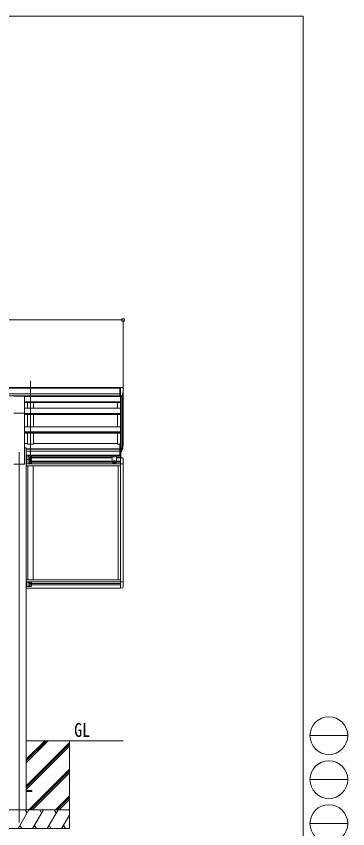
# Model space of a CAD drawing. Units: millimetres at full size; details may follow other scales. Extents: x -6988 to 7066, y -4877 to 4823.
# Drawn here: x 4430 to 7066, y -1643 to 4823 of the extents above; entities that cross this region are included whole.
import ezdxf
from ezdxf.enums import TextEntityAlignment as Align

# ---------------------------------------------------------------- set-up
doc = ezdxf.new("R2010")
doc.units = ezdxf.units.MM
doc.header["$LTSCALE"] = 25
doc.header["$PDMODE"] = 32
doc.header["$PDSIZE"] = 25
for name, color, linetype, lineweight in [('0-0_0', 7, 'Continuous', 9), ('0-1_本体', 4, 'Continuous', 9), ('0-2_部品', 7, 'Continuous', 9), ('0-8_PARTS2', 2, 'Continuous', 9), ('0-A_寸法', 6, 'Continuous', 9), ('1-1_GLASS', 4, 'Continuous', 9), ('1-2_GLASS_SEAL', 7, 'Continuous', 9), ('F-0_240', 7, 'Continuous', 9)]:
    doc.layers.add(name, color=color, linetype=linetype, lineweight=lineweight)
doc.styles.add('ＭＳ ゴシック', font='')
doc.styles.get('ＭＳ ゴシック').set_extended_font_data('MS Gothic')

msp = doc.modelspace()

# ---------------------------------------------------------------- linework, layer by layer
at = {"layer": '0-0_0'}
for p, q in [((4508.62, -942.12), (5279.62, -942.12)), ((4508.62, -1117.95), (4684.45, -942.12)), ((4508.62, -1103.81), (4670.31, -942.12)), ((4508.62, -1089.67), (4656.16, -942.12)), ((4508.62, -1301.8), (4853.62, -956.8)), ((4853.62, -942.12), (4853.62, -1642.12)), ((4508.62, -1315.94), (4853.62, -970.94)), ((4508.62, -1330.08), (4853.62, -985.09)), ((4530.42, -1492.12), (4853.62, -1168.93)), ((4544.57, -1492.12), (4853.62, -1183.08)), ((4558.71, -1492.12), (4853.62, -1197.22)), ((4742.56, -1492.12), (4853.62, -1381.06)), ((4756.7, -1492.12), (4853.62, -1395.21)), ((4770.84, -1492.12), (4853.62, -1409.35)), ((4853.62, -1492.12), (4053.62, -1492.12)), ((4444.77, -1642.12), (4531.38, -1492.12)), ((4516.37, -1518.1), (4501.37, -1492.12)), ((4560.24, -1642.12), (4646.85, -1492.12)), ((4631.84, -1518.1), (4616.84, -1492.12)), ((4675.71, -1642.12), (4762.32, -1492.12)), ((4732.32, -1492.12), (4747.32, -1518.1)), ((4791.18, -1642.12), (4853.62, -1533.98)), ((4847.78, -1492.12), (4853.62, -1502.22)), ((4459.77, -1616.14), (4474.77, -1642.12)), ((4575.24, -1616.14), (4590.24, -1642.12)), ((4690.71, -1616.14), (4705.71, -1642.12)), ((4806.18, -1616.14), (4821.18, -1642.12)), ((4053.62, -1642.12), (4853.62, -1642.12))]:
    msp.add_line(p, q, dxfattribs=at)
at = {"layer": '0-1_本体'}
for p, q in [((254.12, 1867.41), (5253.12, 1867.41)), ((254.12, 1862.06), (5253.12, 1862.06)), ((254.12, 1818.54), (5253.12, 1818.54)), ((5275.33, 1811.86), (5275.33, 1392.88)), ((5279.62, 1417.15), (5279.62, 1830.66)), ((254.12, 1800.87), (5253.12, 1800.87)), ((4496.12, 1798.38), (5253.12, 1798.38)), ((4496.12, 1795.54), (5259.62, 1795.54)), ((4496.12, 1753.58), (5259.62, 1753.58)), ((4496.12, 1751.89), (5259.62, 1751.89)), ((4496.12, 1748.1), (5259.62, 1748.1)), ((4518.62, 1798.38), (4518.62, 1795.54)), ((4518.62, 1748.1), (4518.62, 1702.68)), ((4568.62, 1798.38), (4568.62, 1795.54)), ((4568.62, 1748.1), (4568.62, 1702.68)), ((5234.62, 1702.68), (5234.62, 1748.1)), ((5259.62, 1797.03), (5259.62, 1419.32)), ((5265.62, 1796.51), (5265.62, 1374.88)), ((4496.12, 1702.68), (5259.62, 1702.68)), ((4496.12, 1257.88), (4496.12, 1664.84)), ((4496.12, 1662.09), (5259.62, 1662.09)), ((4496.12, 1660.41), (5259.62, 1660.41)), ((4496.12, 1653.54), (5259.62, 1653.54)), ((4518.62, 1653.54), (4518.62, 1554.44)), ((4568.62, 1653.54), (4568.62, 1554.44)), ((5234.62, 1554.44), (5234.62, 1653.54)), ((4496.12, 1554.44), (5259.62, 1554.44)), ((4496.12, 1515.3), (5259.62, 1515.3)), ((4496.12, 1513.63), (5259.62, 1513.63)), ((4496.12, 1503.99), (5259.62, 1503.99)), ((4518.62, 1503.99), (4518.62, 1418.49)), ((5234.62, 1418.49), (5234.62, 1503.99)), ((4496.12, 1423.7), (4518.62, 1423.7)), ((4568.62, 1423.7), (5234.62, 1423.7)), ((4496.12, 1387.88), (4508.62, 1387.88)), ((4508.62, 1387.88), (4508.62, -1492.12)), ((4508.62, 1379.4), (5253.12, 1379.4)), ((4508.62, 1378.02), (5253.12, 1378.02)), ((4508.62, 1360.84), (5253.12, 1360.84)), ((5253.12, 1418.49), (5234.62, 1418.49)), ((4411.12, 1257.88), (4496.12, 1257.88))]:
    msp.add_line(p, q, dxfattribs=at)
msp.add_lwpolyline([(4568.62, 1503.99), (4568.62, 1418.49), (4518.62, 1418.49)], dxfattribs=at)
at = {"layer": '0-2_部品'}
for p, q in [((5253.12, 1869.02), (5243.12, 1868.93)), ((5243.12, 1866.83), (5243.12, 1868.93)), ((5253.12, 1797.03), (5253.12, 1869.02)), ((5271.62, 1869.02), (5253.12, 1869.02)), ((5259.62, 1796.03), (5259.62, 1869.02)), ((5267.24, 1797.85), (5276.52, 1813.91)), ((5271.62, 1869.02), (5273.95, 1868.87)), ((5274.71, 1868.45), (5278.77, 1862.64)), ((5281.62, 1859.65), (5281.62, 1859.02)), ((4411.12, 1798.99), (4496.12, 1798.99)), ((4496.12, 1664.84), (4496.12, 1798.99)), ((5253.12, 1797.03), (5259.62, 1797.03)), ((5259.62, 1796.03), (5264.83, 1796.35)), ((4411.12, 1664.84), (4496.12, 1664.84)), ((5253.12, 1419.32), (5253.12, 1358.26)), ((5253.12, 1419.32), (5259.62, 1419.32)), ((5253.12, 1381.01), (5259.62, 1381.01)), ((5253.12, 1375.61), (5259.62, 1375.61)), ((5253.12, 1358.26), (5259.62, 1358.26)), ((5259.62, 1419.32), (5259.62, 1357.44)), ((5259.62, 1374.61), (5264.75, 1374.61)), ((5259.62, 1372.61), (5264.46, 1372.61)), ((5266.05, 1375.36), (5275.8, 1393.77)), ((5277.22, 1393.28), (5267.06, 1374.11)), ((5274.64, 1376.42), (5267.06, 1358.94)), ((5259.62, 1357.44), (5264.46, 1357.44))]:
    msp.add_line(p, q, dxfattribs=at)
at = {"layer": '0-2_部品', "color": 4}
for p, q in [((4553.62, -1337.62), (4508.62, -1337.62)), ((4553.62, -1346.62), (4508.62, -1346.62)), ((4553.62, -1337.62), (4553.62, -1346.62))]:
    msp.add_line(p, q, dxfattribs=at)
at = {"layer": '0-2_部品'}
for centre, radius, start, end in [((5273.89, 1867.88), 1, 35, 86.5), ((5079.62, 1859.02), 202, 347.09739, 0), ((5278.62, 1859.65), 3, 0, 87), ((5264.64, 1799.35), 3, 273.5, 330), ((5191.67, 1419.73), 88.05, 342.78929, 2.77608), ((5190.96, 1415.45), 89.07, 345.58812, 5.50424), ((5264.46, 1375.61), 3, 270, 330), ((5264.46, 1360.44), 3, 270, 330), ((5264.75, 1376.11), 1.5, 270, 330), ((5146.4, 1412.5), 133.22, 344.28698, 356.72013)]:
    msp.add_arc(centre, radius, start, end, dxfattribs=at)
at = {"layer": '0-8_PARTS2'}
for p, q in [((4543.62, 1260.22), (4543.62, 1922.75)), ((4453.62, 1354.02), (4453.62, -1592.12))]:
    msp.add_line(p, q, dxfattribs=at)
at = {"layer": '0-A_寸法'}
for p, q in [((227.62, 2406.24), (5279.62, 2406.24)), ((5279.62, 2406.24), (5279.62, 1860.61))]:
    msp.add_line(p, q, dxfattribs=at)
msp.add_point((5279.62, 2406.24), dxfattribs=at)
at = {"layer": '1-1_GLASS'}
for p, q in [((4548.62, 1329.59), (5195.12, 1329.59)), ((4550.59, 1326.09), (5192.12, 1326.09)), ((4550.62, 1317.09), (5192.12, 1317.09)), ((4550.62, 1313.59), (5192.12, 1313.59)), ((5192.12, 1308.59), (4550.62, 1308.59)), ((5224.12, 1329.59), (5259.62, 1329.59)), ((5227.12, 1326.09), (5259.62, 1326.09)), ((5227.12, 1317.09), (5259.62, 1317.09)), ((5227.12, 1313.59), (5259.62, 1313.59)), ((5259.62, 1308.59), (5227.12, 1308.59)), ((5259.62, 1309.29), (5259.62, 572.09)), ((4411.12, 1257.88), (4496.12, 1257.88)), ((5259.62, 1260.09), (4508.62, 1260.09)), ((4508.62, 1244.09), (5259.62, 1244.09)), ((4523.62, 1244.09), (4523.62, 637.09)), ((4550.62, 1282.59), (5192.12, 1282.59)), ((4550.62, 1273.59), (5192.12, 1273.59)), ((4563.62, 1244.09), (4563.62, 637.09)), ((5227.12, 1282.59), (5259.62, 1282.59)), ((5227.12, 1273.59), (5259.62, 1273.59)), ((5239.62, 1244.09), (5239.62, 637.09)), ((5239.62, 1244.09), (5239.62, 636.59)), ((5279.62, 1259.89), (5279.62, 621.59)), ((4523.62, 1144.59), (4523.62, 336.59)), ((4563.62, 1144.59), (4563.62, 336.59)), ((5239.62, 1144.59), (5239.62, 336.59)), ((5239.62, 1144.59), (5239.62, 336.59)), ((5279.62, 1160.59), (5279.62, 321.29)), ((5259.62, 572.29), (5259.62, 272.09)), ((4508.62, 336.59), (5259.62, 336.59)), ((5259.62, 337.09), (5259.62, 321.09)), ((4508.62, 321.09), (5259.62, 321.09)), ((4508.62, 272.59), (5259.62, 272.59)), ((4550.62, 307.59), (5259.62, 307.59)), ((4550.62, 298.59), (5259.62, 298.59))]:
    msp.add_line(p, q, dxfattribs=at)
at = {"layer": '1-2_GLASS_SEAL'}
for p, q in [((5254.12, 1329.59), (5254.12, 1358.26)), ((5259.62, 1358.94), (5259.62, 1309.09)), ((4508.62, 1330.59), (4508.62, 1295.59)), ((4545.62, 1330.59), (4508.62, 1330.59)), ((4545.62, 1295.59), (4508.62, 1295.59)), ((4511.12, 1330.59), (4511.12, 1295.59)), ((4511.62, 1318.09), (4511.12, 1318.18)), ((4511.12, 1313.09), (4518.12, 1313.09)), ((4511.62, 1300.09), (4511.12, 1300.18)), ((4511.12, 1295.59), (4511.12, 1260.59)), ((4511.62, 1326.09), (4512.42, 1325.95)), ((4511.62, 1318.09), (4512.42, 1318.24)), ((4511.62, 1308.09), (4512.42, 1307.95)), ((4511.62, 1300.09), (4512.42, 1300.24)), ((4550.62, 1325.59), (4550.62, 1300.59)), ((5196.12, 1330.59), (5192.12, 1326.59)), ((5192.12, 1326.59), (5192.12, 1273.1)), ((5223.12, 1330.59), (5196.12, 1330.59)), ((5223.12, 1330.59), (5227.12, 1326.59)), ((5227.12, 1273.1), (5227.12, 1326.59)), ((5259.62, 1309.09), (5274.9, 1308.29)), ((5261.12, 1309.09), (5261.12, 1357.44)), ((5280.12, 1302.8), (5280.12, 1259.89)), ((4545.62, 1260.59), (4508.62, 1260.59)), ((4511.62, 1283.09), (4511.12, 1283.18)), ((4511.12, 1278.09), (4518.12, 1278.09)), ((4511.62, 1265.09), (4511.12, 1265.18)), ((4511.62, 1291.09), (4512.42, 1290.95)), ((4511.62, 1283.09), (4512.42, 1283.24)), ((4511.62, 1273.09), (4512.42, 1272.95)), ((4511.62, 1265.09), (4512.42, 1265.24)), ((4550.62, 1290.59), (4550.62, 1265.59)), ((5196.12, 1269.1), (5192.12, 1273.1)), ((5223.12, 1269.1), (5196.12, 1269.1)), ((5209.62, 1285.6), (5203.12, 1281.85)), ((5203.12, 1281.85), (5203.12, 1274.34)), ((5203.12, 1274.34), (5209.62, 1270.59)), ((5216.12, 1281.85), (5209.62, 1285.6)), ((5209.62, 1270.59), (5216.12, 1274.34)), ((5216.12, 1274.34), (5216.12, 1281.85)), ((5223.12, 1269.1), (5227.12, 1273.1)), ((5259.62, 1259.89), (5280.12, 1259.89)), ((4545.62, 320.59), (4508.62, 320.59)), ((4508.62, 320.59), (4508.62, 285.59)), ((4545.62, 285.59), (4508.62, 285.59)), ((4510.73, 312.09), (4511.36, 313.28)), ((4510.73, 312.09), (4511.36, 310.91)), ((4510.73, 294.09), (4511.36, 295.28)), ((4510.73, 294.09), (4511.36, 292.91)), ((4511.12, 320.59), (4511.12, 285.59)), ((4511.62, 316.09), (4511.12, 316.01)), ((4511.12, 316.01), (4511.12, 308.18)), ((4511.62, 308.09), (4511.12, 308.18)), ((4511.12, 308.09), (4518.12, 303.09)), ((4511.62, 298.09), (4511.12, 298.01)), ((4511.12, 298.01), (4511.12, 290.18)), ((4511.62, 290.09), (4511.12, 290.18)), ((4511.36, 313.28), (4513.6, 314.39)), ((4511.36, 310.91), (4513.6, 309.79)), ((4511.36, 295.28), (4513.6, 296.39)), ((4511.36, 292.91), (4513.6, 291.79)), ((4511.62, 316.09), (4512.42, 315.95)), ((4511.62, 308.09), (4511.62, 316.09)), ((4511.62, 308.09), (4512.42, 308.24)), ((4511.62, 298.09), (4512.42, 297.95)), ((4511.62, 290.09), (4511.62, 298.09)), ((4511.62, 290.09), (4512.42, 290.24)), ((4534.12, 306.85), (4540.62, 310.6)), ((4534.12, 299.34), (4534.12, 306.85)), ((4540.62, 295.59), (4534.12, 299.34)), ((4540.62, 310.6), (4547.12, 306.85)), ((4547.12, 299.34), (4540.62, 295.59)), ((4547.12, 306.85), (4547.12, 299.34)), ((4550.62, 315.59), (4550.62, 290.59)), ((5259.62, 321.29), (5280.12, 321.29)), ((5259.62, 272.09), (5274.9, 272.89)), ((5280.12, 278.38), (5280.12, 321.29))]:
    msp.add_line(p, q, dxfattribs=at)
for points in [[(4545.62, 1295.59), (4508.62, 1295.59), (4508.62, 1260.59)], [(4510.73, 1322.09), (4511.36, 1323.28), (4513.6, 1324.39)], [(4510.73, 1322.09), (4511.36, 1320.91), (4513.6, 1319.79)], [(4510.73, 1304.09), (4511.36, 1305.28), (4513.6, 1306.39)], [(4510.73, 1304.09), (4511.36, 1302.91), (4513.6, 1301.79)], [(4511.62, 1318.09), (4511.62, 1326.09), (4511.12, 1326.01), (4511.12, 1318.18)], [(4511.12, 1318.09), (4518.12, 1313.09), (4511.12, 1308.09)], [(4511.62, 1300.09), (4511.62, 1308.09), (4511.12, 1308.01), (4511.12, 1300.18)], [(5203.12, 1325.35), (5209.62, 1329.1), (5216.12, 1325.35)], [(5216.12, 1325.35), (5216.12, 1317.84), (5209.62, 1314.09), (5203.12, 1317.84), (5203.12, 1325.35)], [(4510.73, 1287.09), (4511.36, 1288.28), (4513.6, 1289.39)], [(4510.73, 1287.09), (4511.36, 1285.91), (4513.6, 1284.79)], [(4510.73, 1269.09), (4511.36, 1270.28), (4513.6, 1271.39)], [(4510.73, 1269.09), (4511.36, 1267.91), (4513.6, 1266.79)], [(4511.62, 1283.09), (4511.62, 1291.09), (4511.12, 1291.01), (4511.12, 1283.18)], [(4511.12, 1283.09), (4518.12, 1278.09), (4511.12, 1273.09)], [(4511.62, 1265.09), (4511.62, 1273.09), (4511.12, 1273.01), (4511.12, 1265.18)], [(4511.12, 303.09), (4518.12, 303.09), (4511.12, 298.09)]]:
    msp.add_lwpolyline(points, dxfattribs=at)
for points in [[(4533.62, 1314.09), (4527.12, 1317.84), (4527.12, 1325.35), (4533.62, 1329.1), (4540.12, 1325.35), (4540.12, 1317.84)], [(4540.62, 1270.59), (4534.12, 1274.34), (4534.12, 1281.85), (4540.62, 1285.6), (4547.12, 1281.85), (4547.12, 1274.34)]]:
    msp.add_lwpolyline(points, close=True, dxfattribs=at)
for centre, radius in [((4533.62, 1321.59), 8.5), ((4533.62, 1321.59), 7.5), ((4533.62, 1321.59), 6.5), ((4533.62, 1304.59), 4.25), ((5209.62, 1321.59), 8.5), ((5209.62, 1321.59), 7.5), ((5209.62, 1321.59), 6.5), ((4540.62, 1278.09), 8.5), ((4540.62, 1278.09), 7.5), ((4540.62, 1278.09), 6.5), ((5209.62, 1278.09), 8.5), ((5209.62, 1278.09), 7.5), ((5209.62, 1278.09), 6.5), ((4540.62, 303.09), 8.5), ((4540.62, 303.09), 7.5), ((4540.62, 303.09), 6.5)]:
    msp.add_circle(centre, radius, dxfattribs=at)
for centre, radius, start, end in [((4512.26, 1325.07), 0.9, 32.05588, 80), ((4512.26, 1319.12), 0.9, 280, 327.94412), ((4512.26, 1307.07), 0.9, 32.05588, 80), ((4512.26, 1301.12), 0.9, 280, 327.94412), ((4507.52, 1322.09), 6.5, 327.94412, 32.05588), ((4507.52, 1304.09), 6.5, 327.94412, 32.05588), ((4540.62, 1313.09), 4.25, 173.70569, 85.23923), ((4545.62, 1325.59), 5, 0, 90), ((4545.62, 1300.59), 5, 270, 0), ((4545.62, 1290.59), 5, 0, 90), ((5274.62, 1302.8), 5.5, 0, 87), ((4512.26, 1290.07), 0.9, 32.05588, 80), ((4512.26, 1284.12), 0.9, 280, 327.94412), ((4512.26, 1272.07), 0.9, 32.05588, 80), ((4512.26, 1266.12), 0.9, 280, 327.94412), ((4507.52, 1287.09), 6.5, 327.94412, 32.05588), ((4507.52, 1269.09), 6.5, 327.94412, 32.05588), ((4533.62, 1286.59), 4.25, 353.70569, 265.23923), ((4533.62, 1269.59), 4.25, 94.76077, 6.29431), ((4545.62, 1265.59), 5, 270, 0), ((4512.26, 315.07), 0.9, 32.05588, 80), ((4512.26, 309.12), 0.9, 280, 327.94412), ((4512.26, 297.07), 0.9, 32.05588, 80), ((4512.26, 291.12), 0.9, 280, 327.94412), ((4507.52, 312.09), 6.5, 327.94412, 32.05588), ((4507.52, 294.09), 6.5, 327.94412, 32.05588), ((4533.62, 311.59), 4.25, 353.70569, 265.23923), ((4533.62, 294.59), 4.25, 94.76077, 6.29431), ((4545.62, 315.59), 5, 0, 90), ((4545.62, 290.59), 5, 270, 0), ((5274.62, 278.38), 5.5, 273, 0)]:
    msp.add_arc(centre, radius, start, end, dxfattribs=at)
at = {"layer": 'F-0_240', "color": 5}
for p, q in [((-6987.88, 4822.79), (6712.12, 4822.79)), ((6712.12, 4822.79), (6712.12, -4877.21))]:
    msp.add_line(p, q, dxfattribs=at)
at = {"layer": 'F-0_240', "color": 4}
for p, q in [((6765.55, -902.21), (7065.55, -902.21)), ((6765.55, -1252.21), (7065.55, -1252.21)), ((6765.55, -1602.21), (7065.55, -1602.21))]:
    msp.add_line(p, q, dxfattribs=at)
for centre in [(6915.55, -902.21), (6915.55, -1252.21), (6915.55, -1602.21)]:
    msp.add_circle(centre, 150, dxfattribs=at)

# ---------------------------------------------------------------- texts
at = {"layer": '0-0_0', "style": 'ＭＳ ゴシック', "width": 0.85}
msp.add_text('GL', height=110, dxfattribs=at).set_placement((4890.58, -944.56), align=Align.BOTTOM_LEFT)

doc.saveas('drawing.dxf')
